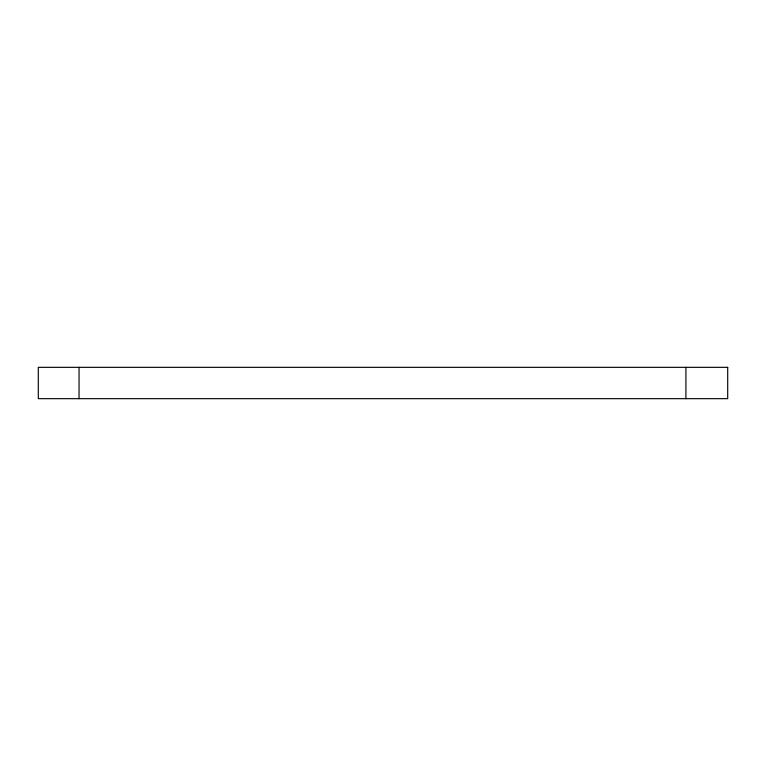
<?xml version="1.0" encoding="UTF-8"?>
<svg xmlns="http://www.w3.org/2000/svg" width="766" height="766" viewBox="0 0 766 766"><rect width="100%" height="100%" fill="white"/><g stroke="black" fill="none" stroke-linecap="round" stroke-linejoin="round"><path stroke-width="1.15" d="M685.915 367.335L685.915 398.665M79.042 367.335L79.042 398.665M727.7 367.335L38.3 367.335L38.3 398.665L727.7 398.665L727.7 367.335"/></g></svg>
